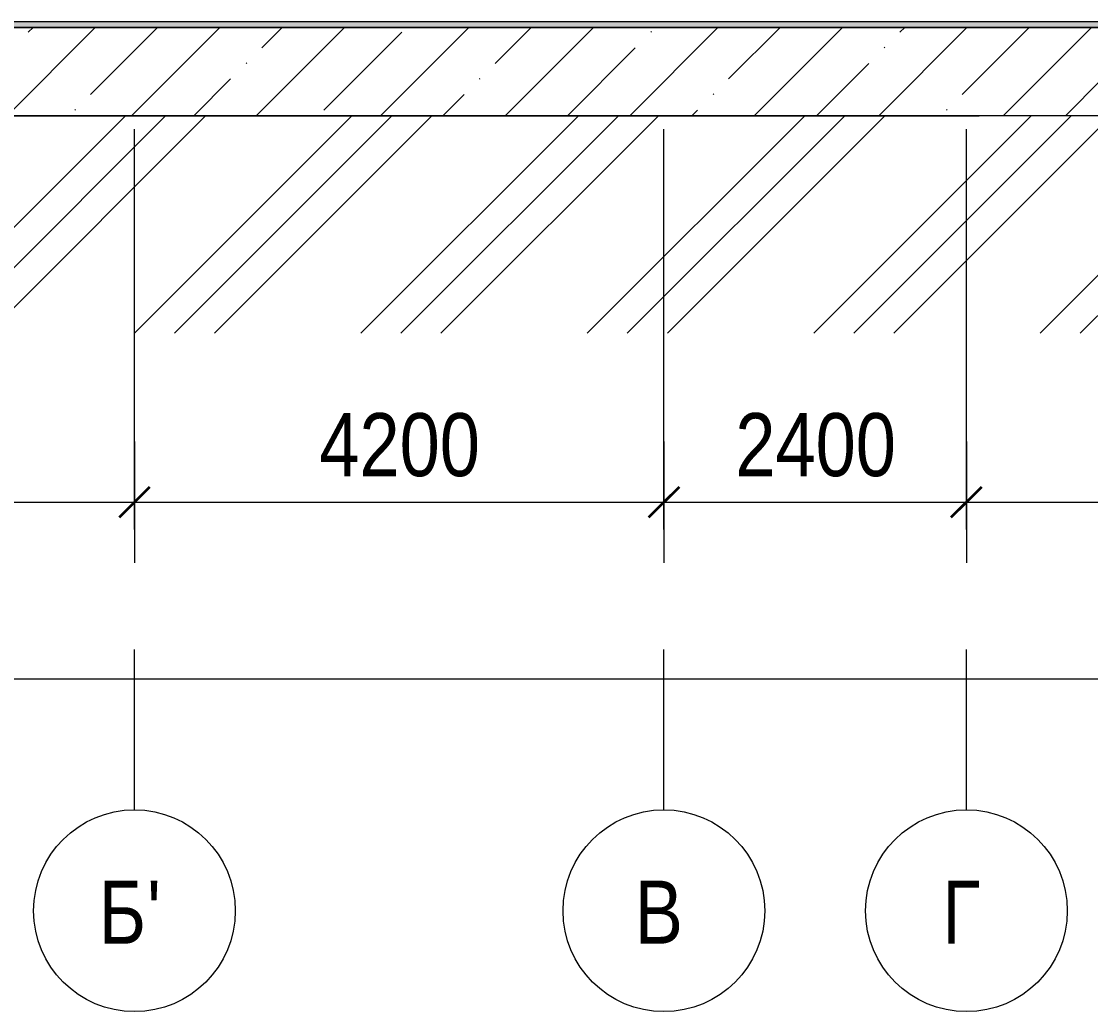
# Model space of a CAD drawing. Header units: millimetres. Extents: x -37960 to 31006, y -24503 to 30326.
# Drawn here: x -20980 to -12498, y -24503 to -16652 of the extents above; entities that cross this region are included whole.
import ezdxf

# ---------------------------------------------------------------- set-up
doc = ezdxf.new("R2010")
doc.units = ezdxf.units.MM
doc.linetypes.add('Осевые', pattern=[6350, 1270, -952.5, 3175, -952.5])
for name, color, linetype, lineweight in [('Общие ребра', 7, 'Continuous', 9), ('Основа _2_-1', 7, 'Continuous', 9), ('Перекрытия', 7, 'Continuous', 9), ('Размеры', 7, 'Continuous', 9), ('Размеры-200', 7, 'Continuous', 9), ('Стены', 7, 'Continuous', 9), ('Фундамент несущей конструкции', 7, 'Continuous', 9), ('Фундамент несущей конструкции-1', 7, 'Continuous', 18), ('Черная _3 сплошная', 7, 'Continuous', 18), ('Штриховка разреза-3', 7, 'Continuous', 9)]:
    doc.layers.add(name, color=color, linetype=linetype, lineweight=lineweight)
for name, color, linetype, lineweight, true_color in [('Оси-1', 7, 'Continuous', 18, 0xaaaaaa), ('Оси-2', 7, 'Continuous', 9, 0xaaaaaa), ('Оси-3', 7, 'Осевые', 9, 0xaaaaaa), ('Элементы узлов-2', 7, 'Continuous', 9, 0x585858)]:
    doc.layers.add(name, color=color, linetype=linetype, lineweight=lineweight, true_color=true_color)
doc.styles.add('Arial Narrow', font='ARIALN.TTF', dxfattribs={"height": 500})
doc.dimstyles.new('Диагональ_-_2_5_мм_Arial_narrow', dxfattribs={"dimscale": 304.8, "dimtxt": 511.715487, "dimasz": 0.787402, "dimexe": 1.574803, "dimexo": 0.0625, "dimgap": 0.19685, "dimtad": 1, "dimdec": 0, "dimzin": 0, "dimdsep": 46, "dimtxsty": 'Arial Narrow', "dimblk1": 'OBLIQUE', "dimblk2": 'OBLIQUE', "dimsah": 1, "dimcen": 0.09, "dimdle": 1.574803, "dimazin": 0, "dimtfac": 1, "dimtdec": 4, "dimtix": 1, "dimtmove": 0, "dimatfit": 3, "dimfxl": 1.574803, "dimfxlon": 1, "dimtvp": 1, "dimtolj": 1, "dimtzin": 0, "dimarcsym": 2})

# ---------------------------------------------------------------- blocks, each defined once
blk = doc.blocks.new('Стена монолитная - Стена монолитная-463893-Разрез 3-3')
at = {"layer": 'Стены'}
for p, q in [((-20232.9, -16700), (-21342.9, -16700)), ((-2232.9, -16700), (-19932.9, -16700))]:
    blk.add_line(p, q, dxfattribs=at)
blk = doc.blocks.new('Фундаментная плита1 - Фундаментная плита-5964020-Разрез 3-3')
at = {"layer": 'Фундамент несущей конструкции'}
h = blk.add_hatch(dxfattribs=at)
h.set_pattern_fill('FP_1', color=256, style=0, pattern_type=2)
h.set_pattern_definition([(45, (-3145.5, 6475), (-493.914, 493.914), []), (45, (-2651.6, 6475), (-493.914, 493.914), [873.125, -174.625, 6.706, -167.919])])
h.paths.add_polyline_path([(-31682.9, -17400), (25467.1, -17400), (25467.1, -16700), (-31682.9, -16700)], flags=0)
for p, q in [((-21412.9, -16700), (-20412.9, -16700)), ((-19032.9, -16700), (-16032.9, -16700)), ((-22362.9, -17400), (-19462.9, -17400)), ((-20732.9, -17400), (-14332.9, -17400))]:
    blk.add_line(p, q, dxfattribs=at)
at = {"layer": 'Фундамент несущей конструкции-1'}
for p, q in [((25167.1, -16700), (-31382.9, -16700)), ((-31682.9, -17400), (-13382.9, -17400))]:
    blk.add_line(p, q, dxfattribs=at)
blk = doc.blocks.new('Ось сетки - По умолчанию 2-349628-Разрез 3-3')
at = {"layer": 'Оси-1'}
blk.add_circle((-31382.9, -23703.4), 800, dxfattribs=at)
blk = doc.blocks.new('DIMBLOCK2-Разрез 3-3')
at = {"layer": 'Размеры-200', "lineweight": 35}
for points in [[(-24282.9, -20464.5), (-24162.9, -20344.5), (-24402.9, -20584.5)], [(-20082.9, -20464.5), (-19962.9, -20344.5), (-20202.9, -20584.5)]]:
    blk.add_hatch(color=256, dxfattribs=at).paths.add_polyline_path(points, flags=0)
at = {"layer": 'Размеры-200'}
for p, q in [((-24282.9, -19984.5), (-24282.9, -20944.5)), ((-24282.9, -20464.5), (-24282.9, -19984.5)), ((-20082.9, -19984.5), (-20082.9, -20944.5)), ((-20082.9, -20464.5), (-20082.9, -19984.5)), ((-24282.9, -20464.5), (-20082.9, -20464.5))]:
    blk.add_line(p, q, dxfattribs=at)
at = {"layer": 'Размеры-200', "lineweight": 35}
for p, q in [((-24162.9, -20344.5), (-24402.9, -20584.5)), ((-24282.9, -20464.5), (-24162.9, -20344.5)), ((-19962.9, -20344.5), (-20202.9, -20584.5)), ((-20082.9, -20464.5), (-19962.9, -20344.5)), ((-24402.9, -20584.5), (-24282.9, -20464.5)), ((-20202.9, -20584.5), (-20082.9, -20464.5))]:
    blk.add_line(p, q, dxfattribs=at)
at = {"layer": 'Размеры-200', "color": 0, "insert": (-22816.4, -19758.3), "char_height": 500, "width": 1520.526, "attachment_point": 1, "line_spacing_factor": 0.974696, "style": 'Arial Narrow'}
blk.add_mtext('4200', dxfattribs=at)
blk = doc.blocks.new('_Oblique')
at = {"color": 0, "linetype": 'ByBlock', "lineweight": -2}
blk.add_line((-0.5, -0.5), (0.5, 0.5), dxfattribs=at)
blk = doc.blocks.new('DIMBLOCK3-Разрез 3-3')
at = {"layer": 'Размеры-200', "lineweight": 35}
for points in [[(-20082.9, -20464.5), (-19962.9, -20344.5), (-20202.9, -20584.5)], [(-15882.9, -20464.5), (-15762.9, -20344.5), (-16002.9, -20584.5)]]:
    blk.add_hatch(color=256, dxfattribs=at).paths.add_polyline_path(points, flags=0)
at = {"layer": 'Размеры-200'}
for p, q in [((-20082.9, -19984.5), (-20082.9, -20944.5)), ((-20082.9, -20464.5), (-20082.9, -19984.5)), ((-15882.9, -19984.5), (-15882.9, -20944.5)), ((-15882.9, -20464.5), (-15882.9, -19984.5)), ((-20082.9, -20464.5), (-15882.9, -20464.5))]:
    blk.add_line(p, q, dxfattribs=at)
at = {"layer": 'Размеры-200', "lineweight": 35}
for p, q in [((-19962.9, -20344.5), (-20202.9, -20584.5)), ((-20082.9, -20464.5), (-19962.9, -20344.5)), ((-15762.9, -20344.5), (-16002.9, -20584.5)), ((-15882.9, -20464.5), (-15762.9, -20344.5)), ((-20202.9, -20584.5), (-20082.9, -20464.5)), ((-16002.9, -20584.5), (-15882.9, -20464.5))]:
    blk.add_line(p, q, dxfattribs=at)
at = {"layer": 'Размеры-200', "color": 0, "insert": (-18616.4, -19758.3), "char_height": 500, "width": 1520.526, "attachment_point": 1, "line_spacing_factor": 0.974696, "style": 'Arial Narrow'}
blk.add_mtext('4200', dxfattribs=at)
blk = doc.blocks.new('DIMBLOCK4-Разрез 3-3')
at = {"layer": 'Размеры-200', "lineweight": 35}
for points in [[(-15882.9, -20464.5), (-15762.9, -20344.5), (-16002.9, -20584.5)], [(-13482.9, -20464.5), (-13362.9, -20344.5), (-13602.9, -20584.5)]]:
    blk.add_hatch(color=256, dxfattribs=at).paths.add_polyline_path(points, flags=0)
at = {"layer": 'Размеры-200'}
for p, q in [((-15882.9, -19984.5), (-15882.9, -20944.5)), ((-15882.9, -20464.5), (-15882.9, -19984.5)), ((-13482.9, -19984.5), (-13482.9, -20944.5)), ((-13482.9, -20464.5), (-13482.9, -19984.5)), ((-15882.9, -20464.5), (-13482.9, -20464.5))]:
    blk.add_line(p, q, dxfattribs=at)
at = {"layer": 'Размеры-200', "lineweight": 35}
for p, q in [((-15762.9, -20344.5), (-16002.9, -20584.5)), ((-15882.9, -20464.5), (-15762.9, -20344.5)), ((-13362.9, -20344.5), (-13602.9, -20584.5)), ((-13482.9, -20464.5), (-13362.9, -20344.5)), ((-16002.9, -20584.5), (-15882.9, -20464.5)), ((-13602.9, -20584.5), (-13482.9, -20464.5))]:
    blk.add_line(p, q, dxfattribs=at)
at = {"layer": 'Размеры-200', "color": 0, "insert": (-15316.4, -19758.3), "char_height": 500, "width": 1520.526, "attachment_point": 1, "line_spacing_factor": 0.974696, "style": 'Arial Narrow'}
blk.add_mtext('2400', dxfattribs=at)
blk = doc.blocks.new('DIMBLOCK5-Разрез 3-3')
at = {"layer": 'Размеры-200', "lineweight": 35}
for points in [[(-13482.9, -20464.5), (-13362.9, -20344.5), (-13602.9, -20584.5)], [(-9782.9, -20464.5), (-9662.9, -20344.5), (-9902.9, -20584.5)]]:
    blk.add_hatch(color=256, dxfattribs=at).paths.add_polyline_path(points, flags=0)
at = {"layer": 'Размеры-200'}
for p, q in [((-13482.9, -19984.5), (-13482.9, -20944.5)), ((-13482.9, -20464.5), (-13482.9, -19984.5)), ((-9782.9, -19984.5), (-9782.9, -20944.5)), ((-9782.9, -20464.5), (-9782.9, -19984.5)), ((-13482.9, -20464.5), (-9782.9, -20464.5))]:
    blk.add_line(p, q, dxfattribs=at)
at = {"layer": 'Размеры-200', "lineweight": 35}
for p, q in [((-13362.9, -20344.5), (-13602.9, -20584.5)), ((-13482.9, -20464.5), (-13362.9, -20344.5)), ((-9662.9, -20344.5), (-9902.9, -20584.5)), ((-9782.9, -20464.5), (-9662.9, -20344.5)), ((-13602.9, -20584.5), (-13482.9, -20464.5)), ((-9902.9, -20584.5), (-9782.9, -20464.5))]:
    blk.add_line(p, q, dxfattribs=at)
at = {"layer": 'Размеры-200', "color": 0, "insert": (-12266.4, -19758.3), "char_height": 500, "width": 1520.526, "attachment_point": 1, "line_spacing_factor": 0.974696, "style": 'Arial Narrow'}
blk.add_mtext('3700', dxfattribs=at)
blk = doc.blocks.new('DIMBLOCK14-Разрез 3-3')
at = {"layer": 'Размеры-200', "lineweight": 35}
for points in [[(-31382.9, -21864.5), (-31262.9, -21744.5), (-31502.9, -21984.5)], [(25417.1, -21864.5), (25537.1, -21744.5), (25297.1, -21984.5)]]:
    blk.add_hatch(color=256, dxfattribs=at).paths.add_polyline_path(points, flags=0)
at = {"layer": 'Размеры-200'}
for p, q in [((-31382.9, -21384.5), (-31382.9, -22344.5)), ((-31382.9, -21864.5), (-31382.9, -21384.5)), ((25417.1, -21384.5), (25417.1, -22344.5)), ((25417.1, -21864.5), (25417.1, -21384.5)), ((-31862.9, -21864.5), (25897.1, -21864.5))]:
    blk.add_line(p, q, dxfattribs=at)
at = {"layer": 'Размеры-200', "lineweight": 35}
for p, q in [((-31262.9, -21744.5), (-31502.9, -21984.5)), ((-31382.9, -21864.5), (-31262.9, -21744.5)), ((25537.1, -21744.5), (25297.1, -21984.5)), ((25417.1, -21864.5), (25537.1, -21744.5)), ((-31502.9, -21984.5), (-31382.9, -21864.5)), ((25297.1, -21984.5), (25417.1, -21864.5))]:
    blk.add_line(p, q, dxfattribs=at)
at = {"layer": 'Размеры-200', "color": 0, "insert": (-3774.8, -21158.3), "char_height": 500, "width": 1900.658, "attachment_point": 1, "line_spacing_factor": 0.974696, "style": 'Arial Narrow'}
blk.add_mtext('56800', dxfattribs=at)

msp = doc.modelspace()

# ---------------------------------------------------------------- hatches: boundary and pattern name
at = {"layer": 'Штриховка разреза-3'}
h = msp.add_hatch(dxfattribs=at)
h.set_pattern_fill('FP_3', color=256, style=0, pattern_type=2)
h.set_pattern_definition([(0, (-3145.52, 6475), (812.8, 203.2), [67.056, -542.544, 67.056, -542.544, -3251.2]), (0, (-3145.52, 6475), (812.8, 203.2), [-1219.2, 67.056, -1152.144, 67.056, -542.544, -1422.4]), (0, (-3145.52, 6475), (812.8, 203.2), [-3048, 67.056, -339.344, 67.056, -948.944]), (120, (-2840.72, 6576.6), (-582.3764, 602.3054), [67.056, -542.544, 67.056, -3793.744]), (120, (-2840.72, 6576.6), (-582.3764, 602.3054), [-676.656, -542.544, 67.056, -1152.144, -2032]), (120, (-2840.72, 6576.6), (-582.3764, 602.3054), [-2438.4, 67.056, -542.544, 67.056, -1355.344]), (120, (-2840.72, 6576.6), (-582.3764, 602.3054), [-3115.056, -339.344, 67.056, -948.944]), (240, (-2739.12, 6983), (-230.4236, -805.5054), [67.056, -542.544, 67.056, -542.544, -3251.2]), (240, (-2739.12, 6983), (-230.4236, -805.5054), [-1219.2, 67.056, -1152.144, 67.056, -542.544, -1422.4]), (240, (-2739.12, 6983), (-230.4236, -805.5054), [-3048, 67.056, -339.344, 67.056, -948.944])])
h.paths.add_polyline_path([(974.5, -16700), (17467.1, -16700), (17467.1, -16655), (-24032.9, -16655), (-24032.9, -16700), (-3145, -16700)], flags=0)
h.paths.add_polyline_path([(23632.1, -16700), (23767.1, -16700), (23767.1, -16655), (17967.1, -16655), (17967.1, -16700), (21572.3, -16700)], flags=0)
at = {"layer": 'Элементы узлов-2'}
h = msp.add_hatch(dxfattribs=at)
h.set_pattern_fill('FP_13', color=256, style=0, pattern_type=2)
h.set_pattern_definition([(45, (-3145.5, 6475), (-898.026, 898.026), []), (45, (-2828, 6475), (0, 1796.05), []), (45, (-3463, 6475), (0, 1796.05), [])])
h.paths.add_polyline_path([(974.5, -19125.1), (26572.1, -19125.1), (26572.1, -7620), (29811.4, -7620), (29811.4, -6620), (25717.1, -6620), (25717.1, -6350), (25542.1, -6350), (25542.1, -10450), (25467.1, -10450), (25467.1, -17400), (-31682.9, -17400), (-31682.9, -6620), (-36101.4, -6620), (-36101.4, -7620), (-32682.9, -7620), (-32682.9, -19125.1), (-3145, -19125.1)], flags=0)

# ---------------------------------------------------------------- linework, layer by layer
at = {"layer": 'Общие ребра'}
msp.add_line((17467.1, -16655), (-24032.9, -16655), dxfattribs=at)
at = {"layer": 'Оси-3'}
for p, q in [((-20082.9, -22903.4), (-20082.9, 29000)), ((-15882.9, -22903.4), (-15882.9, 29000)), ((-13482.9, -22903.4), (-13482.9, 29000))]:
    msp.add_line(p, q, dxfattribs=at)
at = {"layer": 'Основа _2_-1'}
msp.add_line((-24032.9, -16700), (17467.1, -16700), dxfattribs=at)
at = {"layer": 'Перекрытия'}
for p, q in [((-20917.3, -16700), (-22472.9, -16700)), ((-19207.9, -16700), (-20917.3, -16700)), ((-18807.9, -16700), (-19207.9, -16700)), ((-16407.9, -16700), (-18807.9, -16700)), ((-16032.9, -16700), (-16407.9, -16700)), ((-15932.9, -16700), (-16132.9, -16700)), ((-15432.9, -16700), (-16032.9, -16700))]:
    msp.add_line(p, q, dxfattribs=at)
at = {"layer": 'Черная _3 сплошная'}
msp.add_line((25467.1, -17400), (-31682.9, -17400), dxfattribs=at)

# ---------------------------------------------------------------- block references
at = {"layer": 'Оси-1'}
for p in [(11300, 0), (15500, 0), (17900, 0)]:
    msp.add_blockref('Ось сетки - По умолчанию 2-349628-Разрез 3-3', p, dxfattribs=at)
at = {"layer": 'Стены'}
msp.add_blockref('Стена монолитная - Стена монолитная-463893-Разрез 3-3', (0, 0), dxfattribs=at)
at = {"layer": 'Фундамент несущей конструкции'}
msp.add_blockref('Фундаментная плита1 - Фундаментная плита-5964020-Разрез 3-3', (0, 0), dxfattribs=at)

# ---------------------------------------------------------------- texts
at = {"layer": 'Оси-2', "char_height": 500, "attachment_point": 1, "style": 'Arial Narrow'}
for s, insert, width in [('\\fArial Narrow|b0|i0|c204|p34|;Б', (-20366.6, -23464.9), 464.979), ("\\fArial Narrow|b0|i0|c204|p34|;'", (-19983, -23464.9), 128.27), ('\\fArial Narrow|b0|i0|c204|p34|;В', (-16113.6, -23464.9), 464.979), ('\\fArial Narrow|b0|i0|c204|p34|;Г', (-13673.6, -23464.9), 368.776)]:
    msp.add_mtext(s, dxfattribs=dict(at, insert=insert, width=width))

# ---------------------------------------------------------------- dimensions: what is measured, and where the dimension line sits
at = {"layer": 'Размеры'}
for base, p1, p2, override, picture, middle in [((-20082.9, -20464.5), (-24282.9, -19984.5), (-20082.9, -19984.5), {"dimpost": '<>', "dimfxl": 4200}, 'DIMBLOCK2-Разрез 3-3', (-22182.9, -20149.2)), ((-15882.9, -20464.5), (-20082.9, -19984.5), (-15882.9, -19984.5), {"dimpost": '<>', "dimfxl": 4200}, 'DIMBLOCK3-Разрез 3-3', (-17982.9, -20149.2)), ((-13482.9, -20464.5), (-15882.9, -19984.5), (-13482.9, -19984.5), {"dimpost": '<>', "dimfxl": 2400}, 'DIMBLOCK4-Разрез 3-3', (-14682.9, -20149.2)), ((-9782.9, -20464.5), (-13482.9, -19984.5), (-9782.9, -19984.5), {"dimpost": '<>', "dimfxl": 3700}, 'DIMBLOCK5-Разрез 3-3', (-11632.9, -20149.2)), ((25417.1, -21864.5), (-31382.9, -21384.5), (25417.1, -21384.5), {"dimpost": '<>', "dimfxl": 56800}, 'DIMBLOCK14-Разрез 3-3', (-2982.9, -21549.2))]:
    dim = msp.add_linear_dim(base=base, p1=p1, p2=p2, dimstyle='Диагональ_-_2_5_мм_Arial_narrow', override=override, dxfattribs=at)
    dim.commit()
    dim.dimension.update_dxf_attribs({"geometry": picture, "text_midpoint": middle})

doc.saveas('drawing.dxf')
